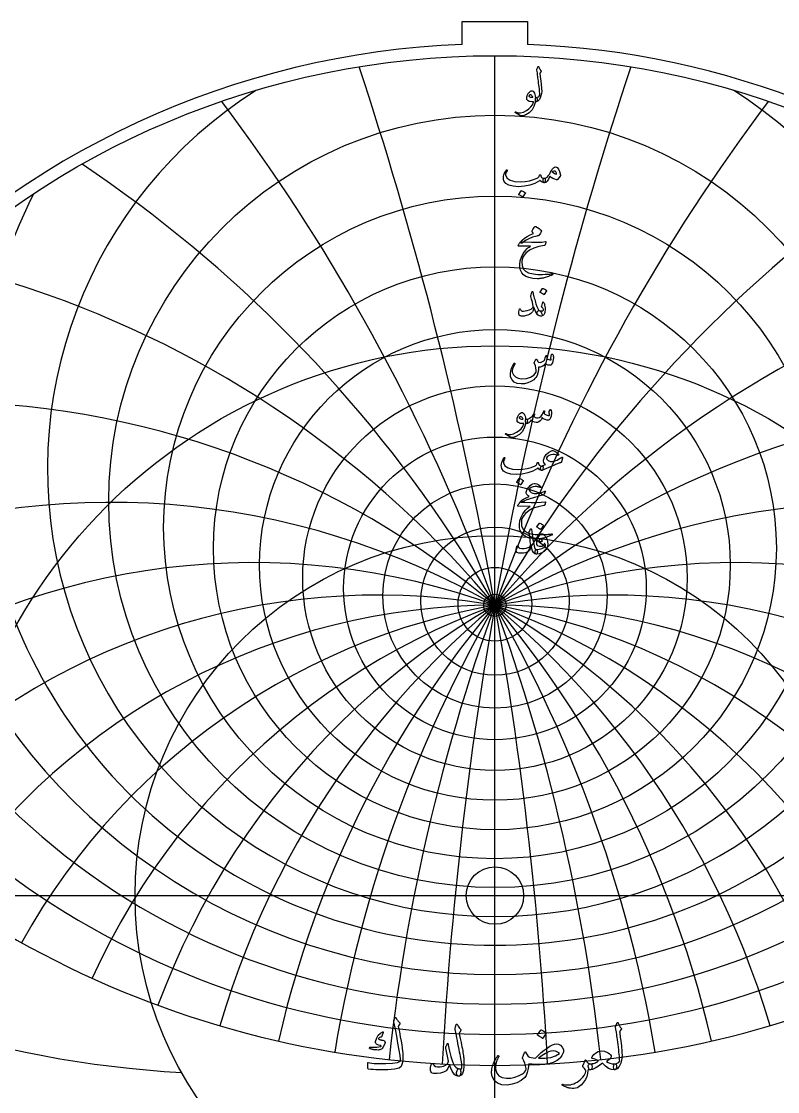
# Model space of a CAD drawing. Header units: millimetres. Extents: x -62 to 62, y -62 to 63.
# Drawn here: x -34.3 to 20.4, y -14.2 to 63.2 of the extents above; entities that cross this region are included whole.
import ezdxf

# ---------------------------------------------------------------- set-up
doc = ezdxf.new("R2010")
doc.units = ezdxf.units.MM
for name, color, linetype in [('CUT_INNER', 6, 'Continuous'), ('CUT_OUTER', 1, 'Continuous'), ('ENGRAVE', 7, 'Continuous'), ('ENGRAVE_FINE', 8, 'Continuous'), ('TEXT', 5, 'Continuous')]:
    doc.layers.add(name, color=color, linetype=linetype)

msp = doc.modelspace()

# ---------------------------------------------------------------- linework, layer by layer
at = {"layer": 'CUT_INNER'}
msp.add_circle((0, 0), 2.075, dxfattribs=at)
at = {"layer": 'CUT_OUTER'}
for points in [[(-2.3625, 63.2325), (2.3625, 63.2325), (2.3625, 61.567)], [(-2.3625, 61.567), (-2.3625, 63.2325)]]:
    msp.add_lwpolyline(points, dxfattribs=at)
for centre, radius, start, end in [((-0.0002, -0.0002), 61.6124, 137.460696, 87.802279), ((-0.0008, 0.0012), 61.6111, 92.196778, 137.461198)]:
    msp.add_arc(centre, radius, start, end, dxfattribs=at)
at = {"layer": 'ENGRAVE'}
for points in [[(0, -60.75), (0, 60.75)], [(-60.75, 0), (60.75, 0)]]:
    msp.add_lwpolyline(points, dxfattribs=at)
for centre, radius in [((0, 0), 60.75), ((0, 28.5102), 27.9318), ((0, 26.6295), 23.965), ((0, 25.1217), 20.3564), ((0, 23.9164), 17.0238), ((0, 0), 39.7663), ((0, 22.963), 13.904), ((0, 22.2245), 10.9468), ((0, 21.6742), 8.1109), ((0, 21.2935), 5.3613), ((0, 0), 26.0306), ((0, 21.0698), 2.6671), ((0, 20.996), 0.81)]:
    msp.add_circle(centre, radius, dxfattribs=at)
for centre, radius, start, end in [((0, 30.8624), 32.3669, 122.205857, 57.794143), ((0, 33.8275), 37.4232, 153.093423, 26.906577), ((0, 37.6139), 43.3207, 172.966193, 7.033807), ((0, 42.5406), 50.3905, 188.833037, 351.166963), ((0, 49.1191), 59.1569, 202.475566, 337.524434), ((0, -27.1606), 48.1566, 34.333333, 145.666667), ((0, -27.1606), 48.1566, 34.333333, 145.666667), ((0, 58.2224), 70.5068, 214.671368, 325.328632), ((-17.9982, 67.1703), 80.1071, 237.747702, 266.659739)]:
    msp.add_arc(centre, radius, start, end, dxfattribs=at)
at = {"layer": 'ENGRAVE_FINE'}
for centre, radius, start, end in [((-273.1098, -27.1606), 277.3229, 3.096255, 18.307363), ((-273.1098, -27.1606), 277.3229, 3.096255, 18.307363), ((273.1098, -27.1606), 277.3229, 161.692637, 176.903745), ((273.1098, -27.1606), 277.3229, 161.692637, 176.903745), ((-132.3092, -27.1606), 140.8005, 6.235632, 36.933893), ((-132.3092, -27.1606), 140.8005, 6.235632, 36.933893), ((132.3092, -27.1606), 140.8005, 143.066107, 173.764368), ((132.3092, -27.1606), 140.8005, 143.066107, 173.764368), ((-83.4097, -27.1606), 96.3132, 9.463552, 56.22739), ((-83.4097, -27.1606), 96.3132, 9.463552, 56.22739), ((83.4097, -27.1606), 96.3132, 123.77261, 170.536448), ((83.4097, -27.1606), 96.3132, 123.77261, 170.536448), ((-57.3908, -27.1606), 74.9184, 12.830287, 76.585484), ((-57.3908, -27.1606), 74.9184, 12.830287, 76.585484), ((57.3908, -27.1606), 74.9184, 103.414516, 167.169713), ((57.3908, -27.1606), 74.9184, 103.414516, 167.169713), ((-40.4082, -27.1606), 62.864, 16.394039, 98.443657), ((-40.4082, -27.1606), 62.864, 16.394039, 98.443657), ((40.4082, -27.1606), 62.864, 81.556343, 163.605961), ((40.4082, -27.1606), 62.864, 81.556343, 163.605961), ((-27.8032, -27.1606), 55.6065, 20.224948, 122.146986), ((-27.8032, -27.1606), 55.6065, 20.224948, 122.146986), ((27.8032, -27.1606), 55.6065, 57.853014, 159.775052), ((27.8032, -27.1606), 55.6065, 57.853014, 159.775052), ((-17.5276, -27.1606), 51.2472, 24.410561, 132.388221), ((-17.5276, -27.1606), 51.2472, 24.410561, 132.388221), ((17.5276, -27.1606), 51.2472, 47.611779, 155.589439), ((17.5276, -27.1606), 51.2472, 47.611779, 155.589439), ((-8.4913, -27.1606), 48.8995, 29.063608, 139.577659), ((-8.4913, -27.1606), 48.8995, 29.063608, 139.577659), ((8.4913, -27.1606), 48.8995, 40.422341, 150.936392), ((8.4913, -27.1606), 48.8995, 40.422341, 150.936392), ((0, 128.7811), 148.3198, 245.977512, 294.022488)]:
    msp.add_arc(centre, radius, start, end, dxfattribs=at)
at = {"layer": 'TEXT'}
for points in [[(3.0359, 59.7785), (3.0601, 59.8371), (3.079, 59.8836), (3.0925, 59.9179), (3.1005, 59.9402), (3.1068, 59.9543), (3.1149, 59.9644), (3.1248, 59.9705), (3.1365, 59.9725), (3.1497, 59.9702), (3.1607, 59.9635), (3.1695, 59.9523), (3.176, 59.9366), (3.2058, 59.8595), (3.2416, 59.7902), (3.2831, 59.7284), (3.3305, 59.6743), (3.3437, 59.657), (3.3475, 59.6375), (3.3419, 59.6157), (3.3269, 59.5917), (3.2478, 59.4803), (3.2532, 59.4304), (3.2586, 59.3815), (3.264, 59.3334), (3.2694, 59.2863), (3.2748, 59.24), (3.2802, 59.1947), (3.2856, 59.1502), (3.291, 59.1066), (3.3406, 58.7033), (3.3709, 58.3881), (3.3819, 58.1608), (3.3736, 58.0216), (3.3058, 57.769), (3.2173, 57.5824), (3.1082, 57.4618), (2.9784, 57.4073), (2.9748, 57.4073), (2.9712, 57.4073), (2.9676, 57.4073), (2.964, 57.4073), (2.9427, 57.4275), (2.929, 57.4737), (2.9229, 57.546), (2.9245, 57.6444), (2.9279, 57.6808), (2.938, 57.7073), (2.9548, 57.7239), (2.9784, 57.7306), (3.0695, 57.7488), (3.1454, 57.7818), (3.2061, 57.8296), (3.2514, 57.8923), (3.2484, 57.9675), (3.2429, 58.0531), (3.2349, 58.1489), (3.2245, 58.2552), (3.2118, 58.3712), (3.1971, 58.4968), (3.1804, 58.6317), (3.1616, 58.7761), (3.1443, 58.918), (3.1284, 59.0456), (3.1138, 59.1587), (3.1005, 59.2575), (3.0891, 59.342), (3.0799, 59.412), (3.0729, 59.4677), (3.0682, 59.509), (3.0323, 59.7138), (3.0312, 59.734), (3.0314, 59.7515), (3.0329, 59.7664), (3.0359, 59.7785)], [(2.9065, 57.3677), (2.8223, 57.072), (2.6811, 56.8243), (2.4828, 56.6247), (2.2275, 56.4732), (2.1918, 56.4578), (2.1565, 56.444), (2.1217, 56.4317), (2.0874, 56.4211), (2.0537, 56.4122), (2.0209, 56.4053), (1.989, 56.4005), (1.958, 56.3977), (1.8808, 56.4087), (1.7784, 56.4489), (1.6509, 56.5183), (1.4982, 56.6169), (1.4818, 56.631), (1.4721, 56.6447), (1.4692, 56.658), (1.473, 56.6708), (1.4816, 56.6806), (1.4928, 56.6851), (1.5067, 56.6842), (1.5233, 56.6779), (1.6821, 56.6265), (1.8601, 56.6267), (2.0575, 56.6786), (2.2742, 56.7821), (2.4511, 56.9023), (2.5976, 57.0435), (2.7134, 57.2058), (2.7987, 57.3893), (2.7981, 57.3958), (2.7961, 57.401), (2.7927, 57.4048), (2.788, 57.4073), (2.6642, 57.4145), (2.5589, 57.4288), (2.472, 57.4504), (2.4035, 57.4791), (2.3506, 57.5236), (2.3173, 57.5851), (2.3038, 57.6637), (2.3101, 57.7594), (2.3122, 57.772), (2.3146, 57.785), (2.3175, 57.7981), (2.3209, 57.8115), (2.3247, 57.8253), (2.329, 57.8397), (2.3337, 57.8549), (2.3389, 57.8707), (2.3811, 57.9733), (2.4323, 58.0585), (2.4925, 58.126), (2.5616, 58.1761), (2.6324, 58.2035), (2.6973, 58.2031), (2.7563, 58.1748), (2.8095, 58.1186), (2.856, 58.0405), (2.8913, 57.9498), (2.9153, 57.8465), (2.9281, 57.7306), (2.9352, 57.7307), (2.942, 57.7311), (2.9486, 57.7316), (2.955, 57.7324), (2.9614, 57.7332), (2.9681, 57.7338), (2.9749, 57.7341), (2.982, 57.7342), (3.0062, 57.729), (3.0251, 57.7135), (3.0386, 57.6877), (3.0466, 57.6516), (3.05, 57.6118), (3.0493, 57.5716), (3.0446, 57.531), (3.0359, 57.4899), (3.0244, 57.4537), (3.0116, 57.4279), (2.9975, 57.4124), (2.982, 57.4073), (2.9137, 57.4073), (2.9133, 57.4008), (2.9119, 57.392), (2.9097, 57.381), (2.9065, 57.3677)], [(2.7341, 57.7701), (2.6964, 57.8359), (2.655, 57.8824), (2.6101, 57.9096), (2.5616, 57.9174), (2.5327, 57.9098), (2.5068, 57.8977), (2.4842, 57.8811), (2.4646, 57.86), (2.4583, 57.8487), (2.4574, 57.8366), (2.4619, 57.8236), (2.4718, 57.8097), (2.5089, 57.7771), (2.5625, 57.7549), (2.6328, 57.743), (2.7197, 57.7414), (2.7287, 57.7432), (2.7341, 57.7486), (2.7359, 57.7576), (2.7341, 57.7701)], [(4.3975, 52.7022), (4.51, 52.6623), (4.6032, 52.5496), (4.6771, 52.3641), (4.7316, 52.1058), (4.7337, 52.0872), (4.7325, 52.0708), (4.7283, 52.0567), (4.7209, 52.0448), (4.5233, 51.7969), (4.5096, 51.7818), (4.4936, 51.7726), (4.4754, 51.7693), (4.455, 51.7717), (4.3207, 51.8175), (4.1945, 51.8759), (4.0764, 51.9469), (3.9664, 52.0304), (3.8777, 51.8245), (3.7805, 51.6774), (3.6747, 51.5892), (3.5604, 51.5598), (3.5476, 51.5645), (3.5344, 51.5786), (3.5207, 51.6022), (3.5065, 51.6352), (3.4847, 51.7169), (3.4769, 51.7825), (3.4829, 51.8319), (3.5029, 51.8651), (3.5146, 51.873), (3.5281, 51.8786), (3.5433, 51.882), (3.5604, 51.8831), (3.6421, 51.897), (3.7221, 51.9352), (3.8002, 51.9976), (3.8766, 52.0843), (3.91, 52.1346), (3.9601, 52.2172), (4.0268, 52.3322), (4.1101, 52.4795), (4.1752, 52.5769), (4.2448, 52.6466), (4.3189, 52.6883), (4.3975, 52.7022)], [(0.8191, 52.4723), (0.8319, 52.4862), (0.8452, 52.4921), (0.8589, 52.4898), (0.873, 52.4795), (0.8838, 52.466), (0.8874, 52.4508), (0.8838, 52.4337), (0.873, 52.4148), (0.8182, 52.3299), (0.7832, 52.2514), (0.7679, 52.1791), (0.7724, 52.113), (0.8849, 51.8961), (1.1039, 51.7448), (1.4292, 51.659), (1.861, 51.6388), (2.1815, 51.6624), (2.4889, 51.7115), (2.7833, 51.7863), (3.0646, 51.8867), (3.1142, 51.9161), (3.1553, 51.9612), (3.1879, 52.0221), (3.2119, 52.0987), (3.22, 52.1204), (3.2335, 52.1355), (3.2523, 52.1438), (3.2766, 52.1454), (3.2939, 52.138), (3.3062, 52.1229), (3.3136, 52.1002), (3.3161, 52.0699), (3.3329, 51.9949), (3.3799, 51.9388), (3.4569, 51.9015), (3.564, 51.8831), (3.6026, 51.8746), (3.6287, 51.8526), (3.6421, 51.8171), (3.643, 51.7681), (3.63, 51.677), (3.6125, 51.6118), (3.5905, 51.5728), (3.564, 51.5598), (3.4852, 51.5701), (3.4104, 51.6011), (3.3397, 51.6527), (3.273, 51.725), (3.2674, 51.7279), (3.2577, 51.7259), (3.244, 51.719), (3.2263, 51.7071), (2.8913, 51.5184), (2.5257, 51.3837), (2.1296, 51.3029), (1.703, 51.2759), (1.3087, 51.3029), (1.0024, 51.3837), (0.7841, 51.5184), (0.6539, 51.7071), (0.6242, 51.8124), (0.6144, 51.9199), (0.6242, 52.0297), (0.6539, 52.1418), (0.6938, 52.246), (0.7347, 52.3358), (0.7765, 52.4112), (0.8191, 52.4723)], [(4.1388, 52.3502), (4.2062, 52.294), (4.2825, 52.2478), (4.3679, 52.2114), (4.4622, 52.1849), (4.457, 52.2556), (4.4379, 52.3133), (4.4049, 52.358), (4.358, 52.3897), (4.3039, 52.4061), (4.2493, 52.4049), (4.1943, 52.3863), (4.1388, 52.3502)], [(1.9077, 50.9813), (1.9122, 50.9858), (1.9185, 50.9885), (1.9266, 50.9894), (1.9365, 50.9885), (2.0063, 50.9602), (2.0721, 50.9256), (2.1339, 50.8848), (2.1916, 50.8376), (2.1972, 50.8304), (2.1997, 50.8232), (2.199, 50.8161), (2.1952, 50.8089), (2.0263, 50.5358), (2.02, 50.5293), (2.0119, 50.5277), (2.0021, 50.5311), (1.9904, 50.5394), (1.9803, 50.5466), (1.9643, 50.5574), (1.9426, 50.5717), (1.9149, 50.5897), (1.881, 50.6113), (1.8404, 50.6364), (1.793, 50.6652), (1.7389, 50.6975), (1.7317, 50.7029), (1.7281, 50.7083), (1.7281, 50.7137), (1.7317, 50.719)], [(3.0323, 47.6972), (2.7184, 47.6152), (2.4413, 47.5094), (2.201, 47.3799), (1.9976, 47.2265), (1.9664, 47.2029), (1.9374, 47.1897), (1.9107, 47.1868), (1.8862, 47.1942), (1.8577, 47.2281), (1.8619, 47.2759), (1.899, 47.3377), (1.9688, 47.4133), (2.1339, 47.5503), (2.3236, 47.6738), (2.538, 47.7838), (2.7772, 47.8804), (2.7089, 47.981), (2.6961, 48.0061), (2.6901, 48.0313), (2.6907, 48.0564), (2.6981, 48.0816), (2.7464, 48.1775), (2.7907, 48.2567), (2.8309, 48.3194), (2.867, 48.3654), (2.8901, 48.3872), (2.9128, 48.3986), (2.935, 48.3998), (2.9568, 48.3906), (3.0832, 48.3192), (3.1895, 48.2522), (3.2755, 48.1898), (3.3413, 48.1319), (3.354, 48.1132), (3.3601, 48.0897), (3.3594, 48.0612), (3.352, 48.0277), (3.3289, 47.9754), (3.2918, 47.9118), (3.2409, 47.8371), (3.176, 47.7511), (3.1589, 47.7383), (3.1293, 47.725), (3.0871, 47.7113), (3.0323, 47.6972)], [(2.1844, 47.2804), (2.6454, 47.2642), (3.044, 47.2624), (3.3801, 47.275), (3.6538, 47.302), (3.6622, 47.303), (3.6695, 47.3024), (3.6757, 47.3003), (3.6808, 47.2966), (3.6845, 47.2915), (3.6866, 47.2853), (3.6872, 47.278), (3.6862, 47.2696), (3.6791, 47.2368), (3.6722, 47.2068), (3.6656, 47.1794), (3.6592, 47.1547), (3.653, 47.1327), (3.6471, 47.1133), (3.6414, 47.0967), (3.6359, 47.0828), (3.6242, 47.0606), (3.6107, 47.0442), (3.5954, 47.0336), (3.5784, 47.0289), (3.1634, 46.9537), (2.8023, 46.8358), (2.4952, 46.6753), (2.2419, 46.472), (2.1139, 46.3259), (2.0209, 46.1711), (1.963, 46.0079), (1.9401, 45.8361), (1.9621, 45.5664), (2.0497, 45.3466), (2.2028, 45.1766), (2.4215, 45.0565), (2.5349, 45.0201), (2.6595, 44.99), (2.7954, 44.9662), (2.9425, 44.9487), (3.1005, 44.9373), (3.2694, 44.9316), (3.449, 44.9319), (3.6394, 44.9379), (3.7071, 44.9418), (3.7737, 44.946), (3.8392, 44.9507), (3.9035, 44.9559), (3.9663, 44.9615), (4.027, 44.9676), (4.0857, 44.9741), (4.1424, 44.981), (4.1597, 44.9819), (4.1721, 44.9775), (4.1795, 44.9676), (4.182, 44.9523), (4.1806, 44.9346), (4.1766, 44.9209), (4.1698, 44.9112), (4.1604, 44.9056), (4.0589, 44.8627), (3.9628, 44.8239), (3.8721, 44.7891), (3.7868, 44.7583), (3.707, 44.7314), (3.6332, 44.708), (3.5651, 44.6882), (3.5029, 44.6721), (3.4444, 44.6602), (3.3875, 44.6496), (3.3322, 44.6404), (3.2784, 44.6326), (3.2259, 44.6265), (3.1746, 44.6227), (3.1245, 44.6211), (3.0754, 44.6218), (2.7404, 44.6478), (2.461, 44.7044), (2.2374, 44.7915), (2.0694, 44.9092), (1.9461, 45.0563), (1.8601, 45.228), (1.8114, 45.4245), (1.8, 45.6457), (1.8352, 45.9201), (1.9194, 46.1864), (2.0526, 46.4446), (2.2347, 46.6948), (2.3059, 46.7705), (2.3865, 46.843), (2.4765, 46.9124), (2.576, 46.9786), (1.7066, 46.9858), (1.6857, 46.9948), (1.6769, 47.0109), (1.6803, 47.0343), (1.6958, 47.0648), (1.725, 47.1093), (1.7515, 47.1493), (1.7753, 47.1847), (1.7964, 47.2157), (1.8148, 47.242), (1.8305, 47.2633), (1.8435, 47.2797), (1.8539, 47.2912), (1.8772, 47.2932), (1.9401, 47.2921), (2.0425, 47.2878), (2.1844, 47.2804)], [(2.7538, 43.6084), (2.7745, 43.5142), (2.7969, 43.4185), (2.8212, 43.3211), (2.8472, 43.2222), (2.8751, 43.1213), (2.9047, 43.0179), (2.9362, 42.912), (2.9694, 42.8037), (3.0365, 42.6087), (3.0978, 42.4623), (3.1533, 42.3644), (3.2029, 42.315), (3.2463, 42.2856), (3.2901, 42.2441), (3.3343, 42.1904), (3.379, 42.1246), (3.4212, 42.0431), (3.4329, 41.9818), (3.414, 41.9407), (3.3646, 41.9198), (3.205, 41.936), (3.0637, 42.042), (2.9409, 42.2378), (2.8365, 42.5234), (2.8342, 42.5281), (2.8311, 42.5315), (2.827, 42.5335), (2.8221, 42.5342), (2.8185, 42.5335), (2.8149, 42.5315), (2.8113, 42.5281), (2.8077, 42.5234), (2.7976, 42.4772), (2.7853, 42.4282), (2.7707, 42.3766), (2.7538, 42.3222), (2.7354, 42.2708), (2.7161, 42.2279), (2.6959, 42.1936), (2.6748, 42.1677), (2.5989, 42.1015), (2.5041, 42.0429), (2.3905, 41.9919), (2.258, 41.9486), (2.1233, 41.9165), (2.0065, 41.9028), (1.9077, 41.9075), (1.8269, 41.9306), (1.7577, 41.9886), (1.7263, 42.0905), (1.7326, 42.2364), (1.7766, 42.4264), (1.7809, 42.4327), (1.7865, 42.4372), (1.7935, 42.4399), (1.8018, 42.4408), (1.8116, 42.4397), (1.8197, 42.4363), (1.826, 42.4307), (1.8305, 42.4228), (1.8476, 42.3831), (1.8664, 42.3501), (1.8871, 42.3238), (1.9095, 42.3043), (1.9796, 42.2782), (2.0748, 42.2719), (2.1952, 42.2854), (2.3407, 42.3186), (2.4958, 42.3685), (2.6164, 42.4246), (2.7024, 42.487), (2.7538, 42.5558), (2.7624, 42.6254), (2.7484, 42.7444), (2.7121, 42.9128), (2.6532, 43.1306), (2.6249, 43.2453), (2.6083, 43.3381), (2.6034, 43.4088), (2.6101, 43.4575), (2.6784, 43.6515), (2.6858, 43.672), (2.6937, 43.6866), (2.702, 43.6953), (2.7107, 43.6982), (2.7215, 43.6926), (2.7323, 43.6758), (2.7431, 43.6477), (2.7538, 43.6084)], [(3.4472, 43.9174), (3.4517, 43.9219), (3.458, 43.9246), (3.4661, 43.9255), (3.476, 43.9246), (3.5458, 43.8963), (3.6116, 43.8617), (3.6734, 43.8208), (3.7311, 43.7737), (3.7367, 43.7665), (3.7391, 43.7593), (3.7385, 43.7521), (3.7347, 43.745), (3.5658, 43.4719), (3.5595, 43.4654), (3.5514, 43.4638), (3.5415, 43.4672), (3.5299, 43.4755), (3.5198, 43.4827), (3.5038, 43.4935), (3.482, 43.5078), (3.4544, 43.5258), (3.4205, 43.5474), (3.3799, 43.5725), (3.3325, 43.6012), (3.2784, 43.6336), (3.2712, 43.639), (3.2676, 43.6444), (3.2676, 43.6497), (3.2712, 43.6551)], [(3.4796, 42.448), (3.4585, 42.4832), (3.4383, 42.5135), (3.4189, 42.5389), (3.4005, 42.5593), (3.3873, 42.5769), (3.3799, 42.5971), (3.3783, 42.62), (3.3826, 42.6456), (3.458, 42.9186), (3.4686, 42.9424), (3.4823, 42.9492), (3.4991, 42.9388), (3.5191, 42.9114), (3.5492, 42.8533), (3.5748, 42.783), (3.5959, 42.7006), (3.6125, 42.6061), (3.6222, 42.5153), (3.626, 42.4264), (3.624, 42.3393), (3.6161, 42.254), (3.6033, 42.1796), (3.5865, 42.1147), (3.5656, 42.0593), (3.5406, 42.0133), (3.5099, 41.9791), (3.4679, 41.9522), (3.4147, 41.9324), (3.3502, 41.9198), (3.2842, 41.9174), (3.2227, 41.9279), (3.1657, 41.9515), (3.1131, 41.9881), (3.0725, 42.0346), (3.0511, 42.0878), (3.0491, 42.1478), (3.0664, 42.2144), (3.094, 42.269), (3.1266, 42.3034), (3.1641, 42.3175), (3.2065, 42.3114), (3.3044, 42.2879), (3.3898, 42.2854), (3.4625, 42.304), (3.5227, 42.3438), (3.524, 42.3543), (3.5173, 42.3752), (3.5025, 42.4064), (3.4796, 42.448)], [(4.0993, 39.1364), (4.1056, 39.1521), (4.1137, 39.1634), (4.1236, 39.1701), (4.1352, 39.1723), (4.1503, 39.1705), (4.1631, 39.1652), (4.1736, 39.1562), (4.182, 39.1436), (4.2024, 39.0987), (4.217, 39.043), (4.2257, 38.9765), (4.2287, 38.8993), (4.2208, 38.7731), (4.1972, 38.6532), (4.1579, 38.5396), (4.1029, 38.4322), (4.084, 38.4064), (4.0634, 38.3864), (4.0409, 38.3723), (4.0167, 38.364), (3.9289, 38.3584), (3.8344, 38.3739), (3.7331, 38.4105), (3.6251, 38.4682), (3.5341, 38.3435), (3.4266, 38.2607), (3.3024, 38.2196), (3.1616, 38.2203), (3.157, 38.1445), (3.1504, 38.0716), (3.1417, 38.0017), (3.1311, 37.9346), (3.1184, 37.8701), (3.1037, 37.8076), (3.087, 37.747), (3.0682, 37.6885), (3.0246, 37.583), (2.9658, 37.4856), (2.8917, 37.3962), (2.8023, 37.3149), (2.5933, 37.1757), (2.3721, 37.0778), (2.1388, 37.0212), (1.8934, 37.0059), (1.617, 37.0434), (1.3985, 37.1415), (1.2379, 37.3003), (1.1353, 37.5197), (1.1214, 37.5987), (1.1191, 37.6921), (1.1286, 37.7999), (1.1497, 37.9221), (1.1836, 38.0559), (1.2314, 38.1951), (1.2932, 38.3397), (1.3688, 38.4897), (1.3749, 38.4992), (1.3823, 38.5059), (1.3911, 38.5099), (1.4012, 38.5113), (1.4113, 38.5104), (1.42, 38.5077), (1.4274, 38.5032), (1.4335, 38.4969), (1.4375, 38.4877), (1.4389, 38.478), (1.4375, 38.4679), (1.4335, 38.4574), (1.3374, 38.2578), (1.2754, 38.0936), (1.2476, 37.965), (1.2539, 37.8718), (1.3446, 37.6663), (1.4874, 37.517), (1.6823, 37.4238), (1.9293, 37.3868), (2.2747, 37.4088), (2.567, 37.4963), (2.8064, 37.6495), (2.9928, 37.8682), (2.9921, 38.0123), (2.9685, 38.1646), (2.922, 38.3249), (2.8526, 38.4933), (2.8439, 38.5104), (2.8392, 38.5256), (2.8385, 38.5391), (2.8419, 38.5508), (2.8612, 38.5909), (2.8796, 38.6285), (2.8971, 38.6636), (2.9137, 38.6963), (2.9294, 38.7261), (2.9443, 38.7524), (2.9582, 38.7755), (2.9712, 38.7951), (2.9786, 38.8034), (2.9865, 38.8068), (2.9948, 38.8052), (3.0035, 38.7987), (3.008, 38.7938), (3.0143, 38.7861), (3.0224, 38.7758), (3.0323, 38.7628), (3.0435, 38.7471), (3.0556, 38.7286), (3.0687, 38.7075), (3.0826, 38.6837), (3.1109, 38.6379), (3.1347, 38.6047), (3.154, 38.584), (3.1688, 38.5759), (3.2622, 38.5681), (3.3556, 38.584), (3.449, 38.6238), (3.5424, 38.6873), (3.5764, 38.7295), (3.6098, 38.7987), (3.6428, 38.8948), (3.6754, 39.0179), (3.6785, 39.0295), (3.6844, 39.0394), (3.6929, 39.0475), (3.7041, 39.0538), (3.7147, 39.0578), (3.7248, 39.0592), (3.7344, 39.0578), (3.7436, 39.0538), (3.7573, 39.0313), (3.7625, 38.9891), (3.7591, 38.9271), (3.7472, 38.8454), (3.8198, 38.8009), (3.8972, 38.7718), (3.9796, 38.7578), (4.067, 38.7592), (4.0659, 38.7854), (4.0625, 38.8068), (4.0569, 38.8232), (4.049, 38.8346), (4.04, 38.8454), (4.0346, 38.8562), (4.0329, 38.867), (4.0346, 38.8777)], [(2.2006, 34.097), (2.1163, 33.8013), (1.9751, 33.5536), (1.7768, 33.354), (1.5215, 33.2024), (1.4858, 33.187), (1.4506, 33.1732), (1.4158, 33.161), (1.3814, 33.1503), (1.3477, 33.1414), (1.3149, 33.1346), (1.2831, 33.1297), (1.2521, 33.1269), (1.1748, 33.1379), (1.0724, 33.1781), (0.9449, 33.2475), (0.7922, 33.3461), (0.7758, 33.3602), (0.7662, 33.3739), (0.7632, 33.3872), (0.7671, 33.4), (0.7756, 33.4099), (0.7868, 33.4144), (0.8007, 33.4135), (0.8173, 33.4072), (0.9761, 33.3558), (1.1542, 33.356), (1.3515, 33.4078), (1.5682, 33.5114), (1.7452, 33.6315), (1.8916, 33.7727), (2.0074, 33.9351), (2.0928, 34.1185), (2.0921, 34.125), (2.0901, 34.1302), (2.0867, 34.134), (2.082, 34.1365), (1.9583, 34.1437), (1.853, 34.1581), (1.7661, 34.1796), (1.6976, 34.2084), (1.6446, 34.2528), (1.6113, 34.3143), (1.5979, 34.3929), (1.6042, 34.4886), (1.6062, 34.5013), (1.6087, 34.5142), (1.6116, 34.5273), (1.6149, 34.5407), (1.6188, 34.5545), (1.623, 34.569), (1.6277, 34.5841), (1.6329, 34.6), (1.6751, 34.7026), (1.7263, 34.7877), (1.7865, 34.8553), (1.8557, 34.9053), (1.9264, 34.9327), (1.9913, 34.9323), (2.0503, 34.904), (2.1036, 34.8479), (2.15, 34.7697), (2.1853, 34.679), (2.2093, 34.5757), (2.2221, 34.4598), (2.2292, 34.46), (2.236, 34.4603), (2.2427, 34.4609), (2.2491, 34.4616), (2.2555, 34.4624), (2.2621, 34.463), (2.2689, 34.4633), (2.276, 34.4634), (2.3003, 34.4583), (2.3191, 34.4428), (2.3326, 34.417), (2.3407, 34.3808), (2.344, 34.3411), (2.3434, 34.3009), (2.3387, 34.2602), (2.3299, 34.2191), (2.3184, 34.183), (2.3056, 34.1572), (2.2915, 34.1417), (2.276, 34.1365), (2.2077, 34.1365), (2.2073, 34.13), (2.2059, 34.1212), (2.2037, 34.1102), (2.2006, 34.097)], [(4.0149, 35.1604), (4.0227, 35.1658), (4.032, 35.164), (4.0425, 35.155), (4.0544, 35.1389), (4.0672, 35.1115), (4.0769, 35.0724), (4.0834, 35.0217), (4.0867, 34.9592), (4.0879, 34.8883), (4.084, 34.8191), (4.0753, 34.7518), (4.0616, 34.6862), (4.0216, 34.5586), (3.9772, 34.467), (3.9282, 34.4113), (3.8748, 34.3916), (3.7484, 34.399), (3.6314, 34.432), (3.5238, 34.4906), (3.4257, 34.5748), (3.3583, 34.4421), (3.2784, 34.3386), (3.1859, 34.2643), (3.0808, 34.2191), (2.9705, 34.2093), (2.8589, 34.2371), (2.746, 34.3027), (2.6317, 34.406), (2.5392, 34.2881), (2.4485, 34.2039), (2.3595, 34.1533), (2.2724, 34.1365), (2.2549, 34.1464), (2.2383, 34.176), (2.2226, 34.2254), (2.2077, 34.2946), (2.2024, 34.3628), (2.2113, 34.4131), (2.2347, 34.4455), (2.2724, 34.4598), (2.4381, 34.4973), (2.5832, 34.5703), (2.7076, 34.6788), (2.8113, 34.8227), (2.8169, 34.8306), (2.823, 34.8362), (2.8295, 34.8396), (2.8365, 34.8407), (2.845, 34.8398), (2.8526, 34.8371), (2.8594, 34.8326), (2.8652, 34.8263), (2.8686, 34.807), (2.8607, 34.7742), (2.8416, 34.728), (2.8113, 34.6682), (2.8511, 34.6222), (2.9128, 34.5883), (2.9966, 34.5665), (3.1023, 34.5569), (3.2341, 34.5845), (3.3493, 34.6745), (3.4479, 34.827), (3.5299, 35.0419), (3.5339, 35.0529), (3.5389, 35.0607), (3.5447, 35.0654), (3.5514, 35.067), (3.5615, 35.0661), (3.5703, 35.0634), (3.5777, 35.0589), (3.5838, 35.0527), (3.5883, 35.0437), (3.5909, 35.0347), (3.5918, 35.0257), (3.5909, 35.0167), (3.555, 34.8658), (3.597, 34.8286), (3.6475, 34.7958), (3.7066, 34.7675), (3.7742, 34.7437), (3.84, 34.7282), (3.89, 34.7248), (3.9244, 34.7336), (3.943, 34.7545), (3.9491, 34.7863), (3.9457, 34.8317), (3.9329, 34.8905), (3.9107, 34.9628), (3.9145, 34.9833), (3.9332, 35.023), (3.9666, 35.0821), (4.0149, 35.1604)], [(2.0281, 34.4994), (1.9904, 34.5652), (1.9491, 34.6116), (1.9042, 34.6388), (1.8557, 34.6467), (1.8267, 34.639), (1.8009, 34.6269), (1.7782, 34.6103), (1.7586, 34.5892), (1.7524, 34.578), (1.7515, 34.5658), (1.756, 34.5528), (1.7658, 34.5389), (1.8029, 34.5063), (1.8565, 34.4841), (1.9268, 34.4722), (2.0137, 34.4706), (2.0227, 34.4724), (2.0281, 34.4778), (2.0299, 34.4868), (2.0281, 34.4994)], [(4.8897, 31.6521), (4.8179, 31.3647), (4.8098, 31.3508), (4.7963, 31.3378), (4.7774, 31.3256), (4.7532, 31.3144), (4.6994, 31.2954), (4.6423, 31.2744), (4.5818, 31.2514), (4.5179, 31.2264), (4.4506, 31.1996), (4.38, 31.1711), (4.306, 31.1412), (4.2287, 31.1096), (3.4023, 30.7503), (3.3646, 30.7587), (3.3341, 30.7836), (3.3107, 30.8251), (3.2945, 30.8833), (3.2918, 30.945), (3.3089, 30.9973), (3.3457, 31.0402), (3.4023, 31.0737), (3.4094, 31.0769), (3.4234, 31.0831), (3.4444, 31.0922), (3.4724, 31.1042), (3.5071, 31.1189), (3.5483, 31.1361), (3.596, 31.1558), (3.6502, 31.1779), (3.5804, 31.2495), (3.5362, 31.3279), (3.5175, 31.413), (3.5245, 31.5048), (3.5936, 31.7233), (3.7113, 31.9081), (3.8775, 32.0592), (4.0921, 32.1767), (4.1391, 32.1877), (4.1936, 32.1847), (4.2558, 32.1679), (4.3257, 32.1371), (4.3982, 32.0952), (4.4649, 32.0482), (4.5257, 31.9964), (4.5807, 31.9395), (4.5962, 31.9187), (4.6032, 31.8991), (4.6016, 31.8809), (4.5915, 31.8641), (4.5763, 31.8511), (4.5592, 31.8443), (4.5403, 31.8439), (4.5197, 31.8497), (4.4121, 31.8836), (4.2978, 31.8991), (4.1768, 31.8962), (4.049, 31.8749), (3.9334, 31.8403), (3.8415, 31.794), (3.7735, 31.7361), (3.7293, 31.6665), (3.7248, 31.6355), (3.7365, 31.6), (3.7643, 31.5601), (3.8083, 31.5156), (3.8586, 31.4752), (3.9089, 31.4437), (3.9592, 31.4213), (4.0095, 31.4078), (4.1602, 31.404), (4.3212, 31.4357), (4.4925, 31.5028), (4.6742, 31.6054), (4.6937, 31.6178), (4.7128, 31.6297), (4.7314, 31.6411), (4.7496, 31.6521), (4.7671, 31.6625), (4.7837, 31.6719), (4.7995, 31.6804), (4.8143, 31.6881), (4.8554, 31.7074), (4.8816, 31.7078), (4.8931, 31.6894), (4.8897, 31.6521)], [(0.6611, 31.6629), (0.6739, 31.6768), (0.6871, 31.6827), (0.7008, 31.6804), (0.715, 31.6701), (0.7257, 31.6566), (0.7293, 31.6413), (0.7257, 31.6243), (0.715, 31.6054), (0.6602, 31.5205), (0.6251, 31.4419), (0.6099, 31.3696), (0.6144, 31.3036), (0.7269, 31.0867), (0.9458, 30.9354), (1.2712, 30.8496), (1.703, 30.8294), (2.0234, 30.853), (2.3308, 30.9021), (2.6252, 30.9769), (2.9065, 31.0773), (2.9562, 31.1067), (2.9972, 31.1518), (3.0298, 31.2127), (3.0538, 31.2893), (3.0619, 31.311), (3.0754, 31.3261), (3.0942, 31.3344), (3.1185, 31.336), (3.1358, 31.3286), (3.1481, 31.3135), (3.1556, 31.2908), (3.158, 31.2605), (3.1749, 31.1855), (3.2218, 31.1294), (3.2988, 31.0921), (3.4059, 31.0737), (3.4445, 31.0652), (3.4706, 31.0432), (3.4841, 31.0077), (3.485, 30.9587), (3.4719, 30.8676), (3.4544, 30.8024), (3.4324, 30.7634), (3.4059, 30.7503), (3.3271, 30.7607), (3.2523, 30.7917), (3.1816, 30.8433), (3.1149, 30.9156), (3.1093, 30.9185), (3.0996, 30.9165), (3.0859, 30.9095), (3.0682, 30.8976), (2.7332, 30.709), (2.3676, 30.5743), (1.9715, 30.4935), (1.5449, 30.4665), (1.1506, 30.4935), (0.8443, 30.5743), (0.626, 30.709), (0.4958, 30.8976), (0.4662, 31.003), (0.4563, 31.1105), (0.4662, 31.2203), (0.4958, 31.3324), (0.5358, 31.4366), (0.5766, 31.5264), (0.6184, 31.6018), (0.6611, 31.6629)], [(1.7497, 30.1719), (1.7542, 30.1764), (1.7604, 30.1791), (1.7685, 30.18), (1.7784, 30.1791), (1.8482, 30.1508), (1.914, 30.1162), (1.9758, 30.0754), (2.0335, 30.0282), (2.0391, 30.021), (2.0416, 30.0138), (2.0409, 30.0066), (2.0371, 29.9995), (1.8682, 29.7264), (1.8619, 29.7199), (1.8539, 29.7183), (1.844, 29.7217), (1.8323, 29.73), (1.8222, 29.7372), (1.8063, 29.748), (1.7845, 29.7623), (1.7569, 29.7803), (1.7229, 29.8019), (1.6823, 29.827), (1.6349, 29.8558), (1.5808, 29.8881), (1.5736, 29.8935), (1.57, 29.8989), (1.57, 29.9043), (1.5736, 29.9096)], [(3.6448, 29.2439), (3.6478, 29.2185), (3.6314, 29.1712), (3.5957, 29.1018), (3.5406, 29.0104), (3.529, 28.9956), (3.5155, 28.9834), (3.5002, 28.974), (3.4832, 28.9673), (3.2532, 28.9039), (3.0484, 28.8469), (2.8688, 28.7962), (2.7143, 28.7517), (2.585, 28.7138), (2.4808, 28.6825), (2.4017, 28.6581), (2.3479, 28.6403), (1.9131, 28.4463), (1.8826, 28.4441), (1.8592, 28.4481), (1.8431, 28.4584), (1.8341, 28.4751), (1.8339, 28.4811), (1.8368, 28.4885), (1.8429, 28.4973), (1.8521, 28.5074), (1.9405, 28.5905), (2.073, 28.6781), (2.2495, 28.7701), (2.47, 28.8667), (2.4101, 28.9179), (2.3595, 28.9673), (2.3184, 29.0149), (2.2868, 29.0607), (2.2672, 29.1108), (2.2625, 29.1712), (2.2726, 29.2419), (2.2976, 29.3229), (2.338, 29.4074), (2.3946, 29.4918), (2.4673, 29.5762), (2.5562, 29.6607), (2.653, 29.7336), (2.7458, 29.7837), (2.8344, 29.8109), (2.9191, 29.8152), (3.0338, 29.792), (3.1374, 29.7442), (3.2297, 29.6717), (3.3107, 29.5744), (3.3179, 29.5623), (3.3215, 29.5511), (3.3215, 29.5408), (3.3179, 29.5313), (3.31, 29.5226), (3.3008, 29.5179), (3.2903, 29.5172), (3.2784, 29.5205), (3.2255, 29.5374), (3.1746, 29.552), (3.1258, 29.5643), (3.079, 29.5744), (3.0344, 29.5821), (2.9923, 29.587), (2.9527, 29.5893), (2.9155, 29.5888), (2.7608, 29.5706), (2.6308, 29.5268), (2.5255, 29.4575), (2.4449, 29.3625), (2.5306, 29.2495), (2.6263, 29.1658), (2.7318, 29.1112), (2.8472, 29.0858), (3.019, 29.084), (3.2038, 29.111), (3.4017, 29.1667), (3.6125, 29.2511), (3.6213, 29.2533), (3.6296, 29.2529), (3.6374, 29.2497), (3.6448, 29.2439)], [(2.1538, 28.4571), (2.6148, 28.4409), (3.0134, 28.4391), (3.3496, 28.4517), (3.6233, 28.4787), (3.6317, 28.4797), (3.639, 28.4791), (3.6452, 28.477), (3.6502, 28.4733), (3.6539, 28.4682), (3.6561, 28.462), (3.6566, 28.4547), (3.6556, 28.4463), (3.6485, 28.4135), (3.6417, 28.3834), (3.6351, 28.3561), (3.6287, 28.3314), (3.6225, 28.3093), (3.6165, 28.29), (3.6108, 28.2734), (3.6053, 28.2595), (3.5936, 28.2373), (3.5802, 28.2209), (3.5649, 28.2103), (3.5478, 28.2056), (3.1329, 28.1304), (2.7718, 28.0125), (2.4646, 27.8519), (2.2113, 27.6487), (2.0833, 27.5026), (1.9904, 27.3478), (1.9324, 27.1846), (1.9095, 27.0128), (1.9315, 26.7431), (2.0191, 26.5233), (2.1723, 26.3533), (2.391, 26.2332), (2.5044, 26.1968), (2.629, 26.1667), (2.7648, 26.1429), (2.9119, 26.1254), (3.07, 26.114), (3.2389, 26.1083), (3.4185, 26.1086), (3.6089, 26.1146), (3.6766, 26.1184), (3.7432, 26.1227), (3.8086, 26.1274), (3.873, 26.1326), (3.9357, 26.1382), (3.9965, 26.1443), (4.0552, 26.1508), (4.1119, 26.1577), (4.1292, 26.1586), (4.1415, 26.1541), (4.1489, 26.1443), (4.1514, 26.129), (4.1501, 26.1113), (4.146, 26.0976), (4.1393, 26.0879), (4.1299, 26.0823), (4.0284, 26.0394), (3.9323, 26.0006), (3.8415, 25.9658), (3.7562, 25.935), (3.6765, 25.908), (3.6026, 25.8847), (3.5346, 25.8649), (3.4724, 25.8488), (3.4139, 25.8369), (3.357, 25.8263), (3.3016, 25.8171), (3.2478, 25.8092), (3.1954, 25.8032), (3.1441, 25.7994), (3.0939, 25.7978), (3.0448, 25.7985), (2.7098, 25.8245), (2.4305, 25.8811), (2.2068, 25.9682), (2.0389, 26.0859), (1.9156, 26.233), (1.8296, 26.4047), (1.7809, 26.6012), (1.7694, 26.8224), (1.8047, 27.0968), (1.8889, 27.3631), (2.022, 27.6213), (2.2041, 27.8715), (2.2753, 27.9472), (2.3559, 28.0197), (2.446, 28.0891), (2.5455, 28.1553), (1.676, 28.1625), (1.6551, 28.1715), (1.6464, 28.1876), (1.6497, 28.211), (1.6652, 28.2415), (1.6944, 28.286), (1.7209, 28.326), (1.7447, 28.3614), (1.7658, 28.3924), (1.7842, 28.4187), (1.8, 28.44), (1.813, 28.4564), (1.8233, 28.4679), (1.8467, 28.4699), (1.9095, 28.4688), (2.0119, 28.4645), (2.1538, 28.4571)], [(2.9892, 25.0254), (3.0152, 25.0129), (3.0359, 24.9931), (3.0511, 24.9662), (3.061, 24.932), (3.0675, 24.8898), (3.0691, 24.8494), (3.0657, 24.8108), (3.0574, 24.7739), (3.0451, 24.7425), (3.0296, 24.7201), (3.0109, 24.7066), (2.9892, 24.7021), (2.8816, 24.732), (2.7925, 24.8072), (2.7217, 24.9278), (2.6694, 25.0937), (2.6627, 25.1223), (2.6568, 25.1471), (2.6519, 25.1681), (2.6479, 25.1853), (2.6447, 25.1987), (2.6425, 25.2082), (2.6411, 25.2139), (2.6407, 25.2159), (2.6353, 25.2264), (2.6299, 25.2293), (2.6245, 25.2246), (2.6191, 25.2123), (2.558, 25.0744), (2.4898, 24.9662), (2.4143, 24.8876), (2.3317, 24.8386), (2.2118, 24.8009), (2.0712, 24.7775), (1.91, 24.7686), (1.7281, 24.7739), (1.6066, 24.8114), (1.5404, 24.9024), (1.5294, 25.0468), (1.5736, 25.2446), (1.5837, 25.2684), (1.5961, 25.2859), (1.6107, 25.2971), (1.6275, 25.3021), (1.6441, 25.3005), (1.6581, 25.2922), (1.6693, 25.2772), (1.6778, 25.2554), (1.696, 25.2089), (1.7182, 25.1736), (1.7445, 25.1496), (1.7748, 25.1368), (1.9448, 25.1108), (2.1062, 25.1081), (2.2592, 25.1287), (2.4035, 25.1727), (2.4662, 25.2055), (2.5176, 25.25), (2.5578, 25.3061), (2.5868, 25.3739), (2.585, 25.406), (2.576, 25.4808), (2.5598, 25.5983), (2.5365, 25.7584), (2.5246, 25.844), (2.514, 25.9214), (2.5048, 25.9904), (2.497, 26.0512), (2.4902, 26.1032), (2.4844, 26.1459), (2.4794, 26.1795), (2.4754, 26.2039), (2.472, 26.2411), (2.4727, 26.2739), (2.4774, 26.3022), (2.4862, 26.326), (2.5001, 26.3555), (2.5131, 26.383), (2.5252, 26.4085), (2.5365, 26.432), (2.5466, 26.4534), (2.5553, 26.4729), (2.5627, 26.4903), (2.5688, 26.5057), (2.5751, 26.518), (2.5832, 26.5263), (2.5931, 26.5306), (2.6047, 26.5308), (2.6175, 26.5259), (2.6272, 26.5182), (2.6337, 26.5079), (2.6371, 26.4949), (2.659, 26.3111), (2.6815, 26.1369), (2.7048, 25.9725), (2.7287, 25.8176), (2.7531, 25.6725), (2.7776, 25.537), (2.8025, 25.4111), (2.8275, 25.2949), (2.8578, 25.1864), (2.8949, 25.1054), (2.9386, 25.0517), (2.9892, 25.0254)], [(3.2119, 26.9296), (3.2164, 26.9341), (3.2227, 26.9368), (3.2308, 26.9377), (3.2407, 26.9368), (3.3105, 26.9085), (3.3763, 26.8739), (3.438, 26.833), (3.4957, 26.7859), (3.5014, 26.7787), (3.5038, 26.7715), (3.5031, 26.7643), (3.4993, 26.7571), (3.3305, 26.4841), (3.3242, 26.4776), (3.3161, 26.476), (3.3062, 26.4794), (3.2945, 26.4877), (3.2844, 26.4949), (3.2685, 26.5057), (3.2467, 26.52), (3.2191, 26.538), (3.1852, 26.5595), (3.1445, 26.5847), (3.0972, 26.6134), (3.0431, 26.6458), (3.0359, 26.6512), (3.0323, 26.6565), (3.0323, 26.6619), (3.0359, 26.6673)], [(3.4023, 26.1715), (3.427, 26.1679), (3.4544, 26.1572), (3.4845, 26.1392), (3.5173, 26.114), (3.6576, 25.9645), (3.7553, 25.7961), (3.8103, 25.6088), (3.8227, 25.4027), (3.8117, 25.2953), (3.7894, 25.1997), (3.756, 25.1157), (3.7113, 25.0434), (3.5665, 24.8941), (3.3978, 24.7874), (3.2054, 24.7234), (2.9892, 24.7021), (2.9674, 24.7073), (2.9487, 24.7228), (2.9332, 24.7486), (2.9209, 24.7847), (2.9163, 24.8047), (2.9133, 24.8251), (2.9118, 24.846), (2.9119, 24.8674), (2.9132, 24.8885), (2.9151, 24.9087), (2.9176, 24.928), (2.9209, 24.9464), (2.9306, 24.9783), (2.9452, 25.0021), (2.9647, 25.0178), (2.9892, 25.0254), (3.1998, 25.0537), (3.3826, 25.1063), (3.5375, 25.1831), (3.6646, 25.2841), (3.6585, 25.3346), (3.6511, 25.3748), (3.6424, 25.4047), (3.6323, 25.4242), (3.6201, 25.4411), (3.6089, 25.4521), (3.5986, 25.4572), (3.5891, 25.4566), (3.5826, 25.4543), (3.5775, 25.4512), (3.5737, 25.4471), (3.5712, 25.4422), (3.5366, 25.3712), (3.4939, 25.3165), (3.4432, 25.2778), (3.3844, 25.2554), (3.2135, 25.2421), (3.096, 25.2886), (3.032, 25.3948), (3.0215, 25.5608), (3.0359, 25.656), (3.0646, 25.7548), (3.1077, 25.8572), (3.1652, 25.9631), (3.2258, 26.0543), (3.2856, 26.1194), (3.3444, 26.1585), (3.4023, 26.1715)], [(3.2838, 25.7835), (3.2481, 25.7734), (3.22, 25.7467), (3.1996, 25.7033), (3.1868, 25.6434), (3.187, 25.634), (3.1877, 25.6272), (3.1888, 25.6232), (3.1904, 25.6218), (3.2265, 25.6131), (3.2631, 25.6084), (3.3002, 25.6077), (3.3377, 25.6111), (3.3707, 25.618), (3.3978, 25.6281), (3.4192, 25.6414), (3.4347, 25.6578), (3.3942, 25.7155), (3.3556, 25.7557), (3.3188, 25.7783), (3.2838, 25.7835)], [(-7.1424, -8.8587), (-7.1154, -8.9101), (-7.0873, -8.9587), (-7.0579, -9.0047), (-7.0274, -9.048), (-6.9954, -9.0885), (-6.9615, -9.1264), (-6.9259, -9.1616), (-6.8885, -9.1941), (-6.8741, -9.2123), (-6.8693, -9.2336), (-6.8741, -9.2578), (-6.8885, -9.2851), (-6.9747, -9.4288), (-6.9831, -9.4444), (-6.9891, -9.4575), (-6.9927, -9.4683), (-6.9939, -9.4767), (-6.9151, -9.8652), (-6.8466, -10.2162), (-6.7882, -10.5298), (-6.74, -10.806), (-6.7023, -11.0445), (-6.6753, -11.2449), (-6.6591, -11.4073), (-6.6538, -11.5317), (-6.6538, -11.7665), (-6.6579, -11.8409), (-6.6657, -11.9156), (-6.6771, -11.9906), (-6.6921, -12.0659), (-6.7109, -12.1415), (-6.734, -12.2174), (-6.7612, -12.2936), (-6.7927, -12.37), (-6.937, -12.4835), (-7.2549, -12.5605), (-7.7466, -12.6009), (-8.4118, -12.6048), (-8.6196, -12.5976), (-8.8118, -12.5856), (-8.9884, -12.5688), (-9.1495, -12.5473), (-9.1642, -12.541), (-9.1747, -12.5317), (-9.181, -12.5194), (-9.183, -12.5042), (-9.1874, -12.4308), (-9.1908, -12.3641), (-9.1934, -12.3039), (-9.195, -12.2503), (-9.1958, -12.2027), (-9.1956, -12.1605), (-9.1946, -12.1236), (-9.1926, -12.0922), (-9.1905, -12.0745), (-9.1842, -12.0647), (-9.1738, -12.0626), (-9.1591, -12.0683), (-9.0471, -12.1021), (-8.9028, -12.1269), (-8.7262, -12.1428), (-8.5172, -12.1497), (-7.893, -12.1494), (-7.4046, -12.1198), (-7.0523, -12.0608), (-6.8358, -11.9724), (-6.8361, -11.8266), (-6.8657, -11.5617), (-6.9247, -11.1776), (-7.013, -10.6743), (-7.1055, -10.1704), (-7.1771, -9.7893), (-7.2277, -9.5309), (-7.2573, -9.3953), (-7.2666, -9.3581), (-7.2753, -9.3234), (-7.2834, -9.2911), (-7.2909, -9.2611), (-7.2978, -9.2339), (-7.304, -9.2096), (-7.3097, -9.1884), (-7.3148, -9.1701), (-7.3232, -9.1303), (-7.3244, -9.0923), (-7.3184, -9.056), (-7.3052, -9.0216), (-7.2142, -8.8396), (-7.2067, -8.8273), (-7.1987, -8.8192), (-7.19, -8.8153), (-7.1807, -8.8156), (-7.1693, -8.8219), (-7.1591, -8.8312), (-7.1502, -8.8435), (-7.1424, -8.8587)], [(8.7375, -9.4432), (8.7699, -9.365), (8.795, -9.303), (8.813, -9.2572), (8.8238, -9.2276), (8.8322, -9.2087), (8.8429, -9.1953), (8.8561, -9.1872), (8.8717, -9.1845), (8.8893, -9.1875), (8.904, -9.1965), (8.9157, -9.2114), (8.9244, -9.2324), (8.9642, -9.3351), (9.0118, -9.4276), (9.0672, -9.5099), (9.1304, -9.5821), (9.148, -9.6051), (9.1531, -9.6312), (9.1456, -9.6602), (9.1256, -9.6923), (9.0202, -9.8408), (9.0274, -9.9072), (9.0345, -9.9725), (9.0417, -10.0366), (9.0489, -10.0994), (9.0561, -10.1611), (9.0633, -10.2216), (9.0705, -10.2809), (9.0777, -10.3389), (9.1438, -10.8767), (9.1842, -11.297), (9.1989, -11.6), (9.1878, -11.7856), (9.0974, -12.1224), (8.9795, -12.3712), (8.834, -12.532), (8.6609, -12.6048), (8.6561, -12.6048), (8.6513, -12.6048), (8.6465, -12.6048), (8.6417, -12.6048), (8.6133, -12.5778), (8.595, -12.5162), (8.587, -12.4197), (8.589, -12.2886), (8.5935, -12.2401), (8.607, -12.2048), (8.6295, -12.1826), (8.6609, -12.1736), (8.7825, -12.1494), (8.8837, -12.1054), (8.9645, -12.0416), (9.025, -11.9581), (9.0209, -11.8578), (9.0136, -11.7437), (9.003, -11.6159), (8.989, -11.4743), (8.9721, -11.3195), (8.9525, -11.1521), (8.9302, -10.9722), (8.9052, -10.7797), (8.8822, -10.5904), (8.8609, -10.4204), (8.8414, -10.2695), (8.8238, -10.1378), (8.8085, -10.0252), (8.7962, -9.9318), (8.7869, -9.8575), (8.7807, -9.8024), (8.7328, -9.5294), (8.7313, -9.5024), (8.7316, -9.4791), (8.7337, -9.4593), (8.7375, -9.4432)], [(-8.1052, -9.8551), (-8.0962, -9.8563), (-8.0885, -9.8599), (-8.0819, -9.8659), (-8.0765, -9.8743), (-8.0747, -9.8818), (-8.0741, -9.8899), (-8.0747, -9.8985), (-8.0765, -9.9078), (-8.1771, -10.1617), (-8.1894, -10.1875), (-8.2022, -10.2072), (-8.2157, -10.221), (-8.2298, -10.2288), (-8.29, -10.2458), (-8.3411, -10.2683), (-8.3834, -10.2961), (-8.4166, -10.3294), (-8.4232, -10.3467), (-8.4142, -10.3653), (-8.3897, -10.3851), (-8.3495, -10.406), (-8.3227, -10.4153), (-8.295, -10.424), (-8.2665, -10.4321), (-8.237, -10.4395), (-8.2063, -10.4464), (-8.1741, -10.4527), (-8.1404, -10.4584), (-8.1052, -10.4635), (-7.9837, -10.5141), (-7.9447, -10.618), (-7.9885, -10.7752), (-8.1148, -10.9856), (-8.1669, -11.0482), (-8.2178, -11.097), (-8.2675, -11.132), (-8.316, -11.1533), (-8.3693, -11.1644), (-8.4429, -11.1689), (-8.537, -11.1668), (-8.6513, -11.1581), (-8.7097, -11.1524), (-8.7651, -11.1449), (-8.8175, -11.1356), (-8.8669, -11.1246), (-8.9133, -11.1126), (-8.9567, -11.1006), (-8.9971, -11.0886), (-9.0345, -11.0767), (-9.0576, -11.0638), (-9.0741, -11.0491), (-9.0839, -11.0326), (-9.0872, -11.0144), (-9.0842, -10.9955), (-9.0753, -10.982), (-9.0603, -10.974), (-9.0393, -10.9713), (-8.9726, -10.9668), (-8.8968, -10.9629), (-8.8121, -10.9596), (-8.7184, -10.9569), (-8.5435, -10.9518), (-8.407, -10.9413), (-8.3088, -10.9255), (-8.2489, -10.9042), (-8.2412, -10.8985), (-8.237, -10.891), (-8.2364, -10.8818), (-8.2394, -10.8707), (-8.2435, -10.8638), (-8.2513, -10.8575), (-8.2627, -10.8518), (-8.2777, -10.8467), (-8.4166, -10.8132), (-8.4747, -10.7964), (-8.5244, -10.7749), (-8.5657, -10.7485), (-8.5986, -10.7174), (-8.6265, -10.6809), (-8.6429, -10.6431), (-8.648, -10.6042), (-8.6417, -10.5641), (-8.5543, -10.2934), (-8.4358, -10.0851), (-8.2861, -9.939), (-8.1052, -9.8551)], [(-2.8167, -9.3521), (-2.808, -9.3291), (-2.7964, -9.3126), (-2.7817, -9.3027), (-2.764, -9.2994), (-2.7481, -9.3021), (-2.7341, -9.3102), (-2.7218, -9.3237), (-2.7113, -9.3426), (-2.6688, -9.4399), (-2.6179, -9.5258), (-2.5586, -9.6003), (-2.491, -9.6635), (-2.4688, -9.6914), (-2.4598, -9.7222), (-2.464, -9.756), (-2.4814, -9.7929), (-2.4935, -9.812), (-2.5059, -9.8312), (-2.5187, -9.8503), (-2.5317, -9.8695), (-2.5447, -9.8887), (-2.5574, -9.9078), (-2.5699, -9.927), (-2.582, -9.9461), (-2.5793, -9.9925), (-2.5568, -10.1222), (-2.5146, -10.3351), (-2.4526, -10.6312), (-2.4182, -10.7939), (-2.3868, -10.9467), (-2.3583, -11.0897), (-2.3329, -11.2228), (-2.3107, -11.3457), (-2.2922, -11.4581), (-2.2772, -11.56), (-2.2658, -11.6515), (-2.2571, -11.7377), (-2.2503, -11.8239), (-2.2452, -11.9102), (-2.2419, -11.9964), (-2.2404, -12.0829), (-2.2407, -12.17), (-2.2428, -12.2578), (-2.2467, -12.3461), (-2.2799, -12.6422), (-2.3461, -12.8599), (-2.4452, -12.9991), (-2.5772, -13.0599), (-2.6425, -13.0616), (-2.6946, -13.0431), (-2.7335, -13.0042), (-2.7592, -12.9449), (-2.7724, -12.8751), (-2.7736, -12.8048), (-2.7628, -12.7338), (-2.7401, -12.6623), (-2.7095, -12.5961), (-2.6754, -12.5509), (-2.6377, -12.5266), (-2.5964, -12.5233), (-2.5645, -12.5256), (-2.5359, -12.5275), (-2.5106, -12.5292), (-2.4886, -12.5305), (-2.4696, -12.531), (-2.4532, -12.5299), (-2.4396, -12.5274), (-2.4287, -12.5233), (-2.4071, -12.4521), (-2.4, -12.3437), (-2.4071, -12.1982), (-2.4287, -12.0156), (-2.4452, -11.907), (-2.4658, -11.7826), (-2.4907, -11.6424), (-2.5197, -11.4862), (-2.5526, -11.3139), (-2.5892, -11.1252), (-2.6293, -10.9199), (-2.673, -10.6982), (-2.7161, -10.4815), (-2.7544, -10.291), (-2.788, -10.127), (-2.8167, -9.9893), (-2.8404, -9.8779), (-2.8586, -9.7929), (-2.8715, -9.7342), (-2.879, -9.7018), (-2.8853, -9.6596), (-2.885, -9.6144), (-2.8781, -9.5662), (-2.8646, -9.515), (-2.8555, -9.4894), (-2.8472, -9.4653), (-2.8399, -9.4427), (-2.8335, -9.4216), (-2.8279, -9.402), (-2.8233, -9.3839), (-2.8196, -9.3673), (-2.8167, -9.3521)], [(3.3149, -9.7258), (3.3209, -9.7198), (3.3293, -9.7162), (3.3401, -9.715), (3.3532, -9.7162), (3.4463, -9.7539), (3.5341, -9.8), (3.6164, -9.8545), (3.6933, -9.9174), (3.7008, -9.927), (3.7041, -9.9366), (3.7032, -9.9461), (3.6981, -9.9557), (3.473, -10.3198), (3.4646, -10.3285), (3.4538, -10.3306), (3.4406, -10.3261), (3.4251, -10.315), (3.4116, -10.3054), (3.3904, -10.291), (3.3613, -10.2719), (3.3245, -10.2479), (3.2793, -10.2192), (3.2251, -10.1857), (3.1619, -10.1473), (3.0898, -10.1042), (3.0802, -10.097), (3.0754, -10.0899), (3.0754, -10.0827), (3.0802, -10.0755)], [(-2.582, -13.0646), (-2.6787, -13.059), (-2.7628, -13.0419), (-2.8344, -13.0134), (-2.8934, -12.9736), (-3.0026, -12.8536), (-3.1053, -12.6898), (-3.2014, -12.4823), (-3.291, -12.2311), (-3.3529, -12.3916), (-3.4143, -12.5185), (-3.4751, -12.612), (-3.5353, -12.6718), (-3.7221, -12.7715), (-3.9376, -12.8359), (-4.182, -12.8649), (-4.455, -12.8587), (-4.5322, -12.8401), (-4.5915, -12.7988), (-4.6328, -12.7347), (-4.6562, -12.6479), (-4.6625, -12.5458), (-4.6526, -12.4359), (-4.6266, -12.3183), (-4.5843, -12.1928), (-4.576, -12.1757), (-4.5652, -12.1629), (-4.552, -12.1542), (-4.5364, -12.1497), (-4.5167, -12.1503), (-4.5005, -12.1569), (-4.4879, -12.1695), (-4.479, -12.188), (-4.4056, -12.2955), (-4.2957, -12.3641), (-4.1493, -12.3937), (-3.9664, -12.3844), (-3.7125, -12.326), (-3.5257, -12.2371), (-3.4059, -12.1177), (-3.3532, -11.9677), (-3.5496, -11.0288), (-3.5562, -10.9856), (-3.5568, -10.9473), (-3.5514, -10.9138), (-3.54, -10.885), (-3.4586, -10.7413), (-3.4469, -10.7225), (-3.4359, -10.709), (-3.4254, -10.7009), (-3.4155, -10.6982), (-3.402, -10.7054), (-3.3904, -10.7222), (-3.3805, -10.7485), (-3.3724, -10.7844), (-3.3246, -11.0241), (-3.2772, -11.2449), (-3.23, -11.4469), (-3.1832, -11.6299), (-3.1372, -11.7942), (-3.0928, -11.9395), (-3.0498, -12.066), (-3.0083, -12.1736), (-2.932, -12.3123), (-2.8371, -12.4168), (-2.7236, -12.4871), (-2.5916, -12.5233), (-2.5544, -12.5359), (-2.5245, -12.5641), (-2.5017, -12.6078), (-2.4862, -12.667), (-2.482, -12.6983), (-2.479, -12.7299), (-2.4772, -12.7618), (-2.4766, -12.794), (-2.4778, -12.8265), (-2.4814, -12.8593), (-2.4874, -12.8923), (-2.4958, -12.9257), (-2.5155, -12.9865), (-2.5365, -13.0299), (-2.5586, -13.056), (-2.582, -13.0646)], [(4.4358, -10.7222), (4.6029, -10.7467), (4.7448, -10.8252), (4.8616, -10.9575), (4.9532, -11.1437), (4.9634, -11.215), (4.9556, -11.2946), (4.9298, -11.3826), (4.8861, -11.479), (4.8358, -11.5719), (4.7903, -11.6491), (4.7496, -11.7108), (4.7137, -11.7569), (4.5041, -11.9293), (4.2203, -12.0635), (3.8622, -12.1593), (3.4299, -12.2168), (3.1697, -12.2293), (2.9209, -12.2239), (2.6835, -12.2006), (2.4574, -12.1593), (2.4041, -12.5105), (2.3353, -12.7928), (2.2509, -13.0063), (2.1509, -13.1509), (1.8886, -13.3739), (1.5904, -13.5401), (1.2563, -13.6494), (0.8862, -13.7018), (0.4967, -13.6835), (0.1856, -13.5712), (-0.047, -13.3649), (-0.2012, -13.0646), (-0.2144, -13.0181), (-0.2251, -12.9694), (-0.2335, -12.9187), (-0.2395, -12.8658), (-0.2425, -12.8112), (-0.2419, -12.7551), (-0.2377, -12.6974), (-0.2299, -12.6383), (-0.2132, -12.5337), (-0.1916, -12.4305), (-0.1653, -12.3289), (-0.1341, -12.2287), (-0.0985, -12.1304), (-0.0587, -12.0341), (-0.0147, -11.94), (0.0335, -11.8479), (0.0549, -11.8105), (0.076, -11.7748), (0.0969, -11.741), (0.1174, -11.709), (0.1373, -11.6787), (0.1563, -11.6503), (0.1744, -11.6237), (0.1916, -11.5988), (0.2039, -11.5847), (0.2168, -11.576), (0.2302, -11.5728), (0.2443, -11.5749), (0.2593, -11.5805), (0.2707, -11.588), (0.2784, -11.5973), (0.2826, -11.6084), (0.2838, -11.621), (0.2826, -11.6347), (0.279, -11.6497), (0.273, -11.6659), (0.238, -11.7189), (0.2048, -11.7772), (0.1733, -11.841), (0.1437, -11.9102), (0.0814, -12.0871), (0.0431, -12.2539), (0.0287, -12.4105), (0.0383, -12.5569), (0.1278, -12.835), (0.291, -13.0371), (0.5278, -13.1631), (0.8383, -13.2131), (1.1383, -13.1991), (1.4299, -13.1425), (1.7131, -13.0434), (1.988, -12.9018), (2.0709, -12.8428), (2.1425, -12.7712), (2.2027, -12.6871), (2.2515, -12.5904), (2.2571, -12.5769), (2.2598, -12.5605), (2.2595, -12.541), (2.2562, -12.5185), (2.214, -12.3042), (2.1592, -12.1162), (2.0919, -11.9545), (2.0119, -11.8192), (1.9961, -11.7943), (1.9868, -11.7725), (1.9841, -11.7536), (1.988, -11.7377), (2.1365, -11.3449), (2.1577, -11.3153), (2.1784, -11.303), (2.1985, -11.3081), (2.2179, -11.3305), (2.3952, -11.6323), (2.4901, -11.6772), (2.6119, -11.7114), (2.7607, -11.7347), (2.9365, -11.7473), (3.1451, -11.544), (3.3544, -11.3557), (3.5643, -11.1823), (3.7748, -11.024), (3.976, -10.8919), (4.1532, -10.7976), (4.3065, -10.741), (4.4358, -10.7222)], [(4.6706, -11.4311), (4.5236, -11.3192), (4.37, -11.2515), (4.2098, -11.2282), (4.043, -11.2491), (3.8622, -11.3129), (3.655, -11.418), (3.4215, -11.5644), (3.1616, -11.7521), (3.635, -11.7536), (4.0442, -11.7006), (4.3894, -11.5931), (4.6706, -11.4311)], [(8.6609, -12.1736), (8.731, -12.1841), (8.7783, -12.2156), (8.8028, -12.268), (8.8046, -12.3413), (8.7813, -12.4548), (8.7495, -12.5365), (8.7094, -12.5865), (8.6609, -12.6048), (8.4402, -12.5847), (8.219, -12.4958), (7.9971, -12.338), (7.7747, -12.1114), (7.4942, -12.329), (7.2561, -12.4838), (7.0606, -12.5757), (6.9076, -12.6048), (6.857, -12.5934), (6.8154, -12.5593), (6.7828, -12.5024), (6.7591, -12.4227), (6.7523, -12.3174), (6.7747, -12.2407), (6.8265, -12.1928), (6.9076, -12.1736), (6.9814, -12.1665), (7.0543, -12.1545), (7.1264, -12.1377), (7.1975, -12.1162), (7.2677, -12.0895), (7.337, -12.0575), (7.4054, -12.0201), (7.4729, -11.9772), (7.39, -11.9096), (7.2897, -11.8551), (7.172, -11.8138), (7.037, -11.7856), (7.0247, -11.7805), (7.0166, -11.7701), (7.0127, -11.7542), (7.013, -11.7329), (7.0358, -11.6596), (7.0849, -11.5784), (7.1603, -11.4895), (7.2621, -11.3928), (7.4744, -11.2656), (7.6992, -11.2192), (7.9367, -11.2536), (8.1867, -11.3689), (8.2926, -11.4425), (8.3663, -11.515), (8.4076, -11.5862), (8.4166, -11.6563), (8.3902, -11.7317), (8.3256, -11.8144), (8.2226, -11.9042), (8.0813, -12.0012), (8.1822, -12.0766), (8.3124, -12.1305), (8.472, -12.1629), (8.6609, -12.1736)], [(6.3663, -12.3078), (6.5148, -11.9245), (6.5313, -11.894), (6.5472, -11.879), (6.5624, -11.8796), (6.5771, -11.8958), (6.6172, -11.9629), (6.6562, -12.0204), (6.6939, -12.0683), (6.7304, -12.1066), (6.7705, -12.1359), (6.8142, -12.1569), (6.8615, -12.1695), (6.9124, -12.1736), (6.9627, -12.1868), (6.9987, -12.2263), (7.0202, -12.2922), (7.0274, -12.3844), (7.0202, -12.4772), (6.9987, -12.5449), (6.9627, -12.5874), (6.9124, -12.6048), (6.8738, -12.6066), (6.8346, -12.6072), (6.7948, -12.6066), (6.7544, -12.6048), (6.7475, -12.6066), (6.7412, -12.612), (6.7355, -12.6209), (6.7304, -12.6335), (6.7047, -12.8602), (6.6418, -13.0802), (6.5418, -13.2937), (6.4047, -13.5006), (6.2517, -13.6805), (6.1041, -13.8131), (5.9619, -13.8985), (5.825, -13.9365), (5.6963, -13.9464), (5.5783, -13.9473), (5.4711, -13.9392), (5.3747, -13.9221), (5.3276, -13.9089), (5.2771, -13.8934), (5.2234, -13.8754), (5.1664, -13.855), (5.1063, -13.8317), (5.0436, -13.8047), (4.9782, -13.7742), (4.9101, -13.7401), (4.893, -13.7323), (4.8801, -13.7233), (4.8715, -13.7131), (4.867, -13.7018), (4.864, -13.6865), (4.8646, -13.6742), (4.8688, -13.6649), (4.8765, -13.6586), (4.8867, -13.653), (4.8981, -13.6503), (4.9107, -13.6506), (4.9245, -13.6539), (5.0753, -13.6844), (5.2167, -13.6994), (5.3484, -13.6988), (5.4705, -13.6826), (5.5914, -13.6507), (5.7095, -13.6077), (5.8249, -13.5537), (5.9376, -13.4886), (6.0479, -13.4127), (6.1562, -13.3263), (6.2623, -13.2295), (6.3663, -13.1221), (6.4445, -13.0242), (6.5065, -12.9269), (6.5523, -12.8302), (6.5819, -12.7341), (6.5732, -12.667), (6.5376, -12.5904), (6.475, -12.5042), (6.3855, -12.4084), (6.3699, -12.3877), (6.3615, -12.3641), (6.3604, -12.3374), (6.3663, -12.3078)]]:
    msp.add_lwpolyline(points, close=True, dxfattribs=at)

doc.saveas('drawing.dxf')
